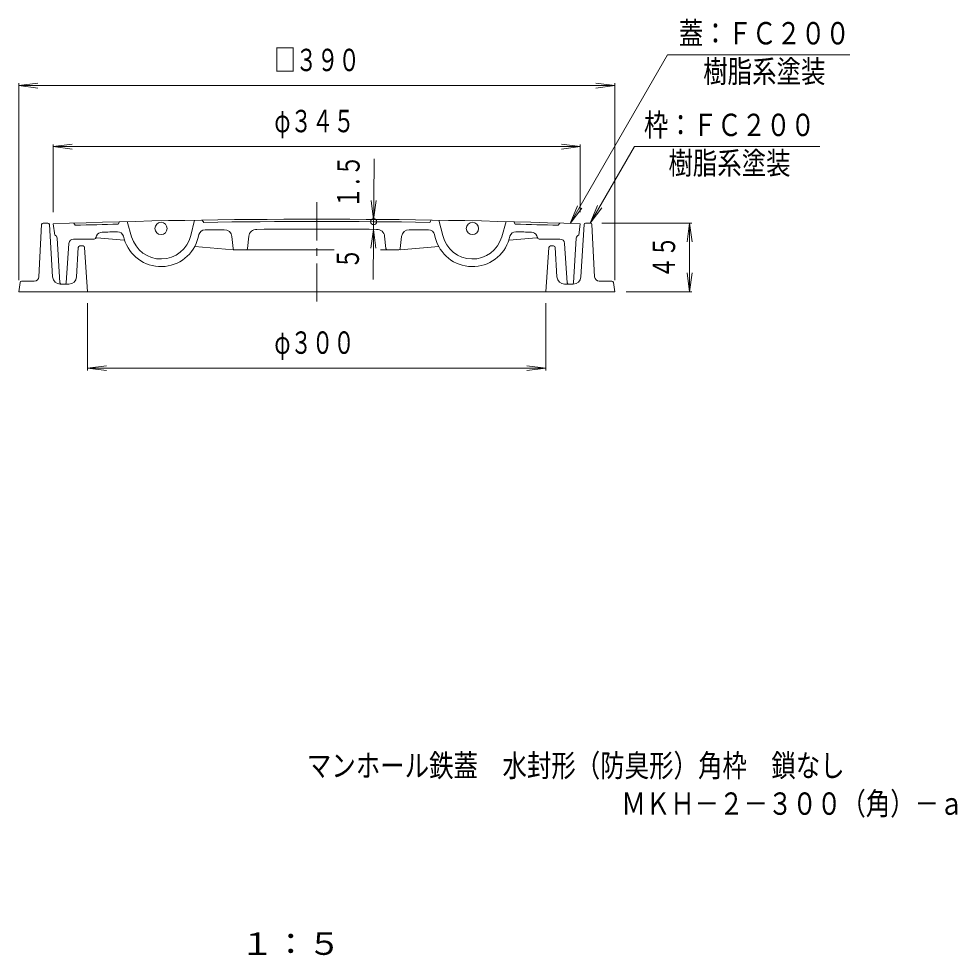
# Model space of a CAD drawing. Units: millimetres, scale not verified. Extents: x -491 to 384, y -667 to 704.
# Drawn here: x -248 to 366, y -667 to -54 of the extents above; entities that cross this region are included whole.
import ezdxf
from ezdxf.enums import TextEntityAlignment as Align

# ---------------------------------------------------------------- set-up
doc = ezdxf.new("R2010")
doc.units = ezdxf.units.MM
doc.header["$LTSCALE"] = 5
doc.header["$PDMODE"] = 32
doc.header["$PDSIZE"] = 4
doc.linetypes.add('CHAIN1', pattern=[8, 5, -1, 1, -1])
for name, color, linetype, lineweight in [('1-1_1-1ﾚｲﾔ', 2, 'Continuous', 18), ('1-2_1-2ﾚｲﾔ', 3, 'Continuous', 18), ('1-4_1-4ﾚｲﾔ', 7, 'Continuous', 18), ('1-5_1-5ﾚｲﾔ', 7, 'Continuous', 18)]:
    doc.layers.add(name, color=color, linetype=linetype, lineweight=lineweight)
doc.layers.add('F-4_F-4ﾚｲﾔ', color=2, linetype='Continuous')
doc.layers.add('F-5_F-5ﾚｲﾔ', color=6, linetype='Continuous')
doc.styles.add('ＭＳ ゴシック', font='')
doc.styles.get('ＭＳ ゴシック').set_extended_font_data('MS Gothic')

msp = doc.modelspace()

# ---------------------------------------------------------------- linework, layer by layer
at = {"layer": '1-1_1-1ﾚｲﾔ'}
for p, q in [((-233.361, -188.853), (-235.161, -223.063)), ((-232.362, -187.905), (-229.252, -187.905)), ((-228.254, -188.844), (-226.152, -223.211)), ((121.632, -188.844), (119.53, -223.211)), ((122.63, -187.905), (125.74, -187.905)), ((126.739, -188.853), (128.539, -223.063)), ((-209.368, -203.844), (-210.553, -223.211)), ((-208.37, -202.905), (-206.247, -202.905)), ((-205.249, -203.839), (-203.311, -232.905)), ((98.627, -203.839), (96.689, -232.905)), ((99.624, -202.905), (101.748, -202.905)), ((102.747, -203.844), (103.931, -223.211)), ((-247.441, -226.753), (-248.311, -232.905)), ((-238.157, -225.905), (-246.453, -225.905)), ((131.535, -225.905), (139.831, -225.905)), ((140.819, -226.753), (141.689, -232.905)), ((141.689, -232.905), (-248.311, -232.905)), ((-215.544, -227.905), (-221.161, -227.905)), ((108.922, -227.905), (114.539, -227.905))]:
    msp.add_line(p, q, dxfattribs=at)
for centre, radius, start, end in [((-232.362, -188.905), 1, 90, 176.98662), ((-229.252, -188.905), 1, 3.50032, 90), ((122.63, -188.905), 1, 90, 176.49968), ((125.74, -188.905), 1, 3.01338, 90), ((-208.37, -203.905), 1, 90, 176.49968), ((-206.247, -203.905), 1, 3.81464, 89.99998), ((99.624, -203.905), 1, 90, 176.18536), ((101.748, -203.905), 1, 3.50032, 90), ((-246.453, -226.905), 1, 90, 171.25372), ((-238.157, -222.905), 3, 270, 356.98709), ((-221.161, -222.905), 5, 183.50005, 270), ((-215.544, -222.905), 5, 270, 356.49997), ((108.922, -222.905), 5, 183.50003, 270), ((114.539, -222.905), 5, 270, 356.49995), ((131.535, -222.905), 3, 183.01289, 270), ((139.831, -226.905), 1, 8.74628, 90)]:
    msp.add_arc(centre, radius, start, end, dxfattribs=at)
at = {"layer": '1-2_1-2ﾚｲﾔ', "linetype": 'CHAIN1'}
msp.add_line((-53.311, -174.298), (-53.311, -242.552), dxfattribs=at)
at = {"layer": '1-2_1-2ﾚｲﾔ'}
for p, q in [((-225.811, -188.387), (-224.811, -195.94)), ((-211.311, -189.408), (-212.311, -187.939)), ((-182.304, -187.075), (-183.273, -188.6)), ((-177.305, -186.948), (-174.434, -196.962)), ((-133.315, -186.05), (-135.775, -196.173)), ((-128.315, -185.973), (-127.284, -187.458)), ((21.693, -185.973), (20.663, -187.458)), ((26.693, -186.05), (29.153, -196.173)), ((70.683, -186.948), (67.812, -196.962)), ((75.682, -187.075), (76.651, -188.6)), ((104.689, -189.408), (105.689, -187.939)), ((119.189, -188.387), (118.189, -195.94)), ((-198.083, -197.897), (-197.34, -196.244)), ((-179.765, -196.509), (-179.241, -198.34)), ((-130.466, -195.503), (-130.916, -197.354)), ((23.845, -195.503), (24.294, -197.354)), ((73.143, -196.509), (72.619, -198.34)), ((91.461, -197.897), (90.718, -196.244)), ((-221.37, -226.967), (-223.194, -197.779)), ((-217.248, -226.972), (-215.501, -201.201)), ((-198.958, -198.404), (-212.507, -198.404)), ((-179.307, -199.094), (-197.135, -197.516)), ((-108.03, -204.514), (-108.838, -196.758)), ((-98.596, -204.513), (-97.772, -196.551)), ((-8.025, -204.513), (-8.85, -196.551)), ((1.408, -204.514), (2.216, -196.758)), ((72.685, -199.094), (90.513, -197.516)), ((92.336, -198.404), (105.885, -198.404)), ((110.626, -226.972), (108.879, -201.201)), ((114.747, -226.967), (116.572, -197.779)), ((-107.936, -205.41), (-133.132, -203.181)), ((-107.936, -205.41), (-41.805, -205.41)), ((-11.62, -205.41), (0.413, -205.41)), ((1.314, -205.41), (26.51, -203.181))]:
    msp.add_line(p, q, dxfattribs=at)
for centre in [(-155.209, -191.45), (48.587, -191.45)]:
    msp.add_circle(centre, 4, dxfattribs=at)
for centre, radius, start, end in [((-53.311, -5185.41), 4999.999, 88.0229, 91.9771), ((-53.311, -5185.41), 4998.5, 91.48985, 91.81137), ((-53.311, -5185.41), 4998.5, 89.15204, 90.84796), ((-53.311, -5185.41), 4998.5, 88.18861, 88.51013), ((-225.19, -197.904), 2, 3.57642, 79.07982), ((-193.692, -197.885), 4, 91.61223, 155.78285), ((-53.311, -5185.41), 4993.5, 91.49643, 91.61224), ((-183.611, -197.612), 4, 15.9977, 91.49652), ((-155.209, -191.45), 20, 195.99782, 346.34012), ((-126.58, -196.448), 4, 87.52321, 166.34007), ((-53.311, -5185.41), 4993.5, 90.6949, 90.83873), ((-113.811, -197.277), 5, 5.95096, 90.69484), ((-92.798, -197.067), 5, 86.56335, 174.08589), ((-53.311, -5185.41), 4993.5, 89.55034, 90.44963), ((-13.824, -197.067), 5, 5.91411, 93.43665), ((7.189, -197.277), 5, 89.30516, 174.04846), ((-53.311, -5185.41), 4993.5, 89.16127, 89.3051), ((19.958, -196.448), 4, 13.65993, 92.47679), ((48.587, -191.45), 20, 193.65988, 344.00218), ((76.989, -197.612), 4, 88.50348, 164.0023), ((-53.311, -5185.41), 4993.5, 88.38776, 88.50357), ((87.07, -197.885), 4, 24.21715, 88.38777), ((118.568, -197.904), 2, 100.92018, 176.42358), ((-212.507, -201.404), 3, 90, 176.12157), ((-198.958, -197.404), 1, 270, 326.61267), ((-197.288, -198.505), 1, 81.20787, 146.61345), ((-155.209, -191.45), 25, 195.99782, 346.34012), ((48.587, -191.45), 25, 193.65941, 344.00218), ((90.666, -198.505), 1, 33.38655, 98.79213), ((92.336, -197.404), 1, 213.38733, 270), ((105.885, -201.404), 3, 3.87843, 90), ((-107.035, -204.41), 1, 185.95097, 270), ((-99.591, -204.41), 1, 270, 354.08617), ((-7.031, -204.41), 1, 185.91383, 270), ((0.413, -204.41), 1, 270, 354.04903), ((-220.371, -226.904), 1, 183.57634, 270), ((-218.245, -226.904), 1, 270, 356.12068), ((111.623, -226.904), 1, 183.87932, 270), ((113.749, -226.904), 1, 270, 356.42366)]:
    msp.add_arc(centre, radius, start, end, dxfattribs=at)
at = {"layer": '1-4_1-4ﾚｲﾔ'}
for p, q in [((-248.311, -97.905), (-235.918, -96.274)), ((-248.311, -225.405), (-248.311, -96.405)), ((-248.311, -97.905), (141.689, -97.905)), ((-248.311, -97.905), (-235.918, -99.537)), ((141.689, -97.905), (129.296, -96.274)), ((141.689, -97.905), (129.296, -99.537)), ((141.689, -225.405), (141.689, -96.405)), ((-225.811, -137.905), (-213.418, -136.274)), ((-225.811, -180.888), (-225.811, -136.405)), ((-225.811, -137.905), (119.189, -137.905)), ((-225.811, -137.905), (-213.418, -139.537)), ((119.189, -137.905), (106.796, -136.274)), ((119.189, -137.905), (106.796, -139.537)), ((119.189, -180.887), (119.189, -136.405)), ((-16.349, -224.808), (-15.762, -145.938)), ((-16.057, -185.55), (-17.596, -173.145)), ((-16.057, -185.55), (-14.333, -173.169)), ((133.24, -187.905), (192.173, -187.905)), ((190.673, -187.905), (189.042, -200.298)), ((190.673, -232.905), (190.673, -187.905)), ((190.673, -187.905), (192.305, -200.298)), ((-16.105, -192.048), (-17.829, -204.429)), ((-16.105, -192.048), (-14.566, -204.453)), ((190.673, -232.905), (189.042, -220.512)), ((190.673, -232.905), (192.305, -220.512)), ((149.189, -232.905), (192.173, -232.905)), ((-203.311, -240.405), (-203.311, -284.405)), ((96.689, -240.405), (96.689, -284.405)), ((-203.311, -282.905), (-190.918, -281.274)), ((96.689, -282.905), (84.296, -281.274)), ((-203.311, -282.905), (96.689, -282.905)), ((-203.311, -282.905), (-190.918, -284.537)), ((96.689, -282.905), (84.296, -284.537))]:
    msp.add_line(p, q, dxfattribs=at)
msp.add_point((-16.068, -187.049), dxfattribs=at)
at = {"layer": '1-5_1-5ﾚｲﾔ'}
for p, q in [((112.665, -188.167), (176.324, -77.905)), ((176.324, -77.905), (295.506, -77.905)), ((125.74, -187.905), (154.608, -137.905)), ((154.608, -137.905), (276.018, -137.905)), ((112.665, -188.167), (117.448, -176.618)), ((125.74, -187.905), (130.524, -176.357)), ((125.74, -187.905), (133.35, -177.988)), ((112.665, -188.167), (120.274, -178.25))]:
    msp.add_line(p, q, dxfattribs=at)

# ---------------------------------------------------------------- texts
at = {"layer": '1-4_1-4ﾚｲﾔ', "color": 3, "style": 'ＭＳ ゴシック', "width": 0.7}
for s, p in [('□３９０', (-81.061, -92.905)), ('φ３４５', (-81.061, -132.905)), ('φ３００', (-81.061, -277.905))]:
    msp.add_text(s, height=14.66, dxfattribs=at).set_placement(p, align=Align.BOTTOM_LEFT)
for s, rotation, p in [('１.５', 89.572, (-21.004, -178.341)), ('４５', 90, (185.673, -224.155)), ('５', 89.573, (-21.3, -218.161))]:
    msp.add_text(s, height=14.66, rotation=rotation, dxfattribs=at).set_placement(p, align=Align.BOTTOM_LEFT)
at = {"layer": '1-5_1-5ﾚｲﾔ', "color": 6, "style": 'ＭＳ ゴシック', "width": 0.8}
for s, p in [('蓋：ＦＣ２００', (183.642, -75.406)), ('樹脂系塗装', (199.642, -100.406)), ('枠：ＦＣ２００', (160.836, -135.405)), ('樹脂系塗装', (176.836, -160.405))]:
    msp.add_text(s, height=14.66, dxfattribs=at).set_placement(p, align=Align.BOTTOM_LEFT)
at = {"layer": 'F-4_F-4ﾚｲﾔ', "color": 6, "style": 'ＭＳ ゴシック', "width": 0.8}
msp.add_text('ＭＫＨ－２－３００（角）－ａ', height=14.66, dxfattribs=at).set_placement((146.063, -579.642), align=Align.BOTTOM_LEFT)
at = {"layer": 'F-4_F-4ﾚｲﾔ', "style": 'ＭＳ ゴシック', "width": 1.1}
msp.add_text('１：５', height=14.66, dxfattribs=at).set_placement((-103.311, -671.309), align=Align.BOTTOM_LEFT)
at = {"layer": 'F-5_F-5ﾚｲﾔ', "style": 'ＭＳ ゴシック', "width": 0.8}
msp.add_text('マンホール鉄蓋\u3000水封形（防臭形）角枠\u3000鎖なし', height=14.66, dxfattribs=at).set_placement((-59.741, -554.744), align=Align.BOTTOM_LEFT)

doc.saveas('drawing.dxf')
